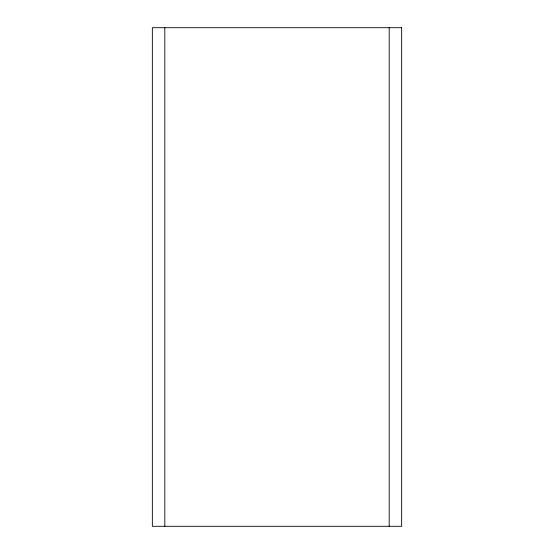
<?xml version="1.0" encoding="UTF-8"?>
<svg xmlns="http://www.w3.org/2000/svg" width="554" height="554" viewBox="0 0 554 554"><rect width="100%" height="100%" fill="white"/><g stroke="black" fill="none" stroke-linecap="round" stroke-linejoin="round"><path stroke-width="0.83" d="M389.185 27.7L389.185 526.3M164.815 27.7L164.815 526.3M401.65 27.7L152.35 27.7L152.35 526.3L401.65 526.3L401.65 27.7"/></g></svg>
